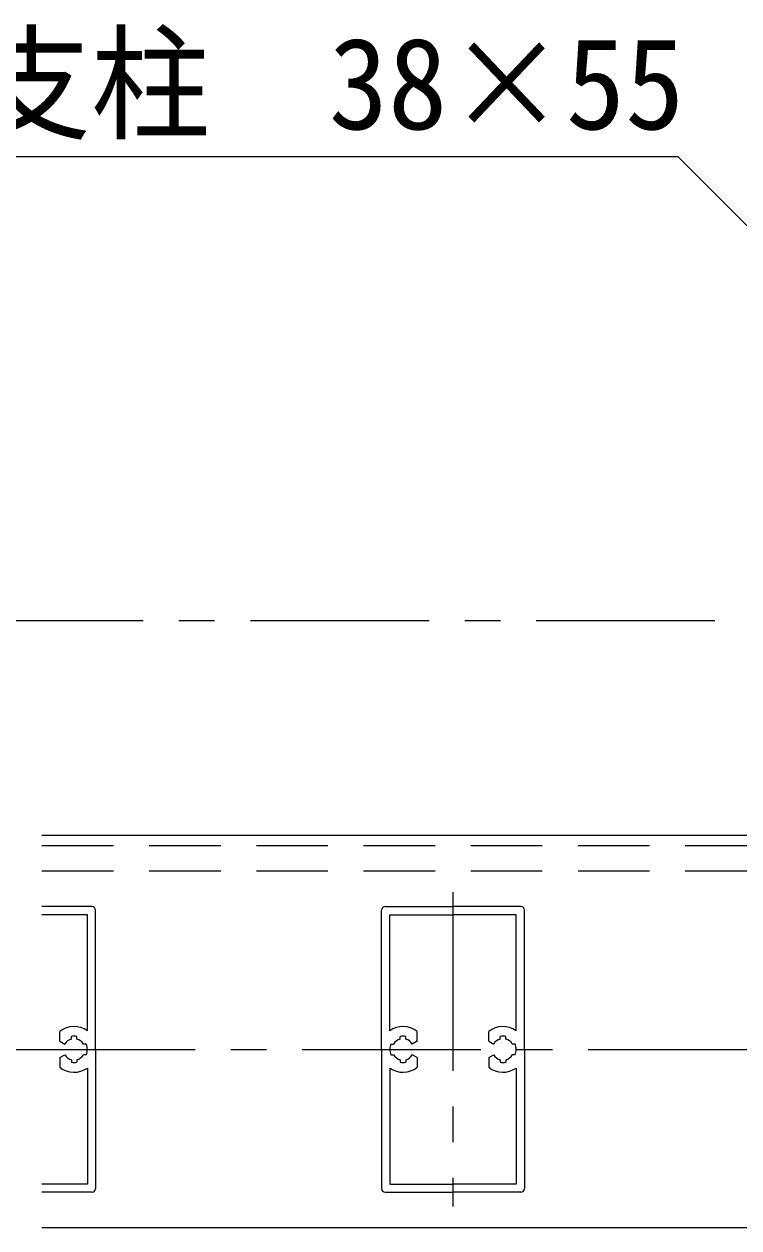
# Model space of a CAD drawing. Units: millimetres at full size, sheet at 1:5; details may follow other scales. Extents: x -1050 to 1050, y -742 to 742.
# Drawn here: x 398 to 498, y -336.8 to -168.2 of the extents above; entities that cross this region are included whole.
import ezdxf
from ezdxf.enums import TextEntityAlignment as Align

# ---------------------------------------------------------------- set-up
doc = ezdxf.new("R2010")
doc.units = ezdxf.units.MM
doc.header["$LTSCALE"] = 5
doc.linetypes.add('CHAIN1', pattern=[8, 5, -1, 1, -1])
doc.linetypes.add('DASHED2', pattern=[3, 2, -1])
doc.layers.add('0-0_通り芯', color=7, linetype='CHAIN1')
for name, color, linetype, lineweight in [('0-4_手摺部材', 92, 'Continuous', 20), ('0-5_手すり子', 12, 'Continuous', 20), ('0-9_文字', 3, 'Continuous', 20)]:
    doc.layers.add(name, color=color, linetype=linetype, lineweight=lineweight)
doc.styles.add('ＭＳ ゴシック', font='')
doc.styles.get('ＭＳ ゴシック').set_extended_font_data('MS Gothic')

msp = doc.modelspace()

# ---------------------------------------------------------------- linework, layer by layer
at = {"layer": '0-0_通り芯'}
for p, q in [((894.67, -251.793), (-189.98, -251.793)), ((458.02, -289.793), (458.02, -333.793)), ((-243.068, -311.793), (889.731, -311.793))]:
    msp.add_line(p, q, dxfattribs=at)
at = {"layer": '0-4_手摺部材'}
for p, q in [((400.52, -281.793), (547.02, -281.793)), ((547.02, -336.793), (400.52, -336.793))]:
    msp.add_line(p, q, dxfattribs=at)
at = {"layer": '0-4_手摺部材', "linetype": 'DASHED2'}
for p, q in [((695.52, -283.293), (400.52, -283.293)), ((400.52, -286.793), (695.52, -286.793))]:
    msp.add_line(p, q, dxfattribs=at)
at = {"layer": '0-5_手すり子'}
for p, q in [((407.52, -291.793), (400.52, -291.793)), ((406.87, -292.943), (400.52, -292.943)), ((406.87, -309.182), (406.87, -292.943)), ((408.02, -311.793), (408.02, -292.293)), ((448.02, -311.793), (448.02, -292.293)), ((448.52, -291.793), (458.02, -291.793)), ((449.17, -292.943), (458.02, -292.943)), ((449.17, -309.182), (449.17, -292.943)), ((467.52, -291.793), (458.02, -291.793)), ((466.87, -292.943), (458.02, -292.943)), ((466.87, -309.182), (466.87, -292.943)), ((468.02, -311.793), (468.02, -292.293)), ((403.02, -310.638), (403.02, -309.295)), ((404.632, -310.344), (404.632, -309.984)), ((405.408, -310.344), (405.408, -309.984)), ((450.632, -310.344), (450.632, -309.984)), ((451.408, -310.344), (451.408, -309.984)), ((453.02, -310.638), (453.02, -309.295)), ((463.02, -310.638), (463.02, -309.295)), ((464.632, -310.344), (464.632, -309.984)), ((465.408, -310.344), (465.408, -309.984)), ((403.02, -310.638), (403.721, -311.043)), ((406.711, -311.043), (406.319, -311.043)), ((408.02, -311.793), (408.02, -331.293)), ((448.02, -311.793), (448.02, -331.293)), ((449.329, -311.043), (449.721, -311.043)), ((453.02, -310.638), (452.319, -311.043)), ((463.02, -310.638), (463.721, -311.043)), ((466.711, -311.043), (466.319, -311.043)), ((468.02, -311.793), (468.02, -331.293)), ((403.02, -312.948), (403.721, -312.543)), ((403.02, -312.948), (403.02, -314.291)), ((404.632, -313.242), (404.632, -313.602)), ((405.408, -313.242), (405.408, -313.602)), ((406.711, -312.543), (406.319, -312.543)), ((449.329, -312.543), (449.721, -312.543)), ((450.632, -313.242), (450.632, -313.602)), ((451.408, -313.242), (451.408, -313.602)), ((453.02, -312.948), (452.319, -312.543)), ((453.02, -312.948), (453.02, -314.291)), ((463.02, -312.948), (463.721, -312.543)), ((463.02, -312.948), (463.02, -314.291)), ((464.632, -313.242), (464.632, -313.602)), ((465.408, -313.242), (465.408, -313.602)), ((466.711, -312.543), (466.319, -312.543)), ((406.87, -314.404), (406.87, -330.643)), ((449.17, -314.404), (449.17, -330.643)), ((466.87, -314.404), (466.87, -330.643)), ((406.87, -330.643), (400.52, -330.643)), ((407.52, -331.793), (400.52, -331.793)), ((448.52, -331.793), (458.02, -331.793)), ((449.17, -330.643), (458.02, -330.643)), ((466.87, -330.643), (458.02, -330.643)), ((467.52, -331.793), (458.02, -331.793))]:
    msp.add_line(p, q, dxfattribs=at)
for centre, radius, start, end in [((407.52, -292.293), 0.5, 0, 90), ((448.52, -292.293), 0.5, 90, 180), ((467.52, -292.293), 0.5, 0, 90), ((405.02, -311.793), 3.2, 54.68123, 128.68219), ((405.02, -311.793), 1.85, 77.8863, 102.11381), ((451.02, -311.793), 3.2, 51.31781, 125.31877), ((451.02, -311.793), 1.85, 77.88619, 102.1137), ((465.02, -311.793), 3.2, 54.68123, 128.68219), ((465.02, -311.793), 1.85, 77.8863, 102.11381), ((405.02, -311.793), 1.5, 105.00008, 150.00002), ((405.02, -311.793), 1.5, 30.00002, 75.00007), ((405.02, -311.793), 1.85, 0, 23.91655), ((405.02, -311.793), 1.85, 336.08345, 360), ((451.02, -311.793), 1.85, 156.08345, 180), ((451.02, -311.793), 1.85, 180, 203.91655), ((451.02, -311.793), 1.5, 104.99993, 149.99998), ((451.02, -311.793), 1.5, 29.99998, 74.99992), ((465.02, -311.793), 1.5, 105.00008, 150.00002), ((465.02, -311.793), 1.5, 30.00002, 75.00007), ((465.02, -311.793), 1.85, 0, 23.91655), ((465.02, -311.793), 1.85, 336.08345, 360), ((405.02, -311.793), 1.5, 209.99998, 254.99992), ((405.02, -311.793), 1.5, 284.99993, 329.99998), ((451.02, -311.793), 1.5, 210.00002, 255.00007), ((451.02, -311.793), 1.5, 285.00008, 330.00002), ((465.02, -311.793), 1.5, 209.99998, 254.99992), ((465.02, -311.793), 1.5, 284.99993, 329.99998), ((405.02, -311.793), 3.2, 231.31781, 305.31877), ((405.02, -311.793), 1.85, 257.88619, 282.1137), ((451.02, -311.793), 3.2, 234.68123, 308.68219), ((451.02, -311.793), 1.85, 257.8863, 282.11381), ((465.02, -311.793), 3.2, 231.31781, 305.31877), ((465.02, -311.793), 1.85, 257.88619, 282.1137), ((407.52, -331.293), 0.5, 270, 360), ((448.52, -331.293), 0.5, 180, 270), ((467.52, -331.293), 0.5, 270, 360)]:
    msp.add_arc(centre, radius, start, end, dxfattribs=at)
at = {"layer": '0-9_文字'}
msp.add_lwpolyline([(529.02, -226.293), (489.52, -186.793), (390.77, -186.793)], dxfattribs=at)

# ---------------------------------------------------------------- texts
at = {"layer": '0-9_文字', "style": 'ＭＳ ゴシック', "width": 0.95}
msp.add_text('支柱\u300038×55', height=12.83, dxfattribs=at).set_placement((390.77, -186.793), align=Align.BOTTOM_LEFT)

doc.saveas('drawing.dxf')
